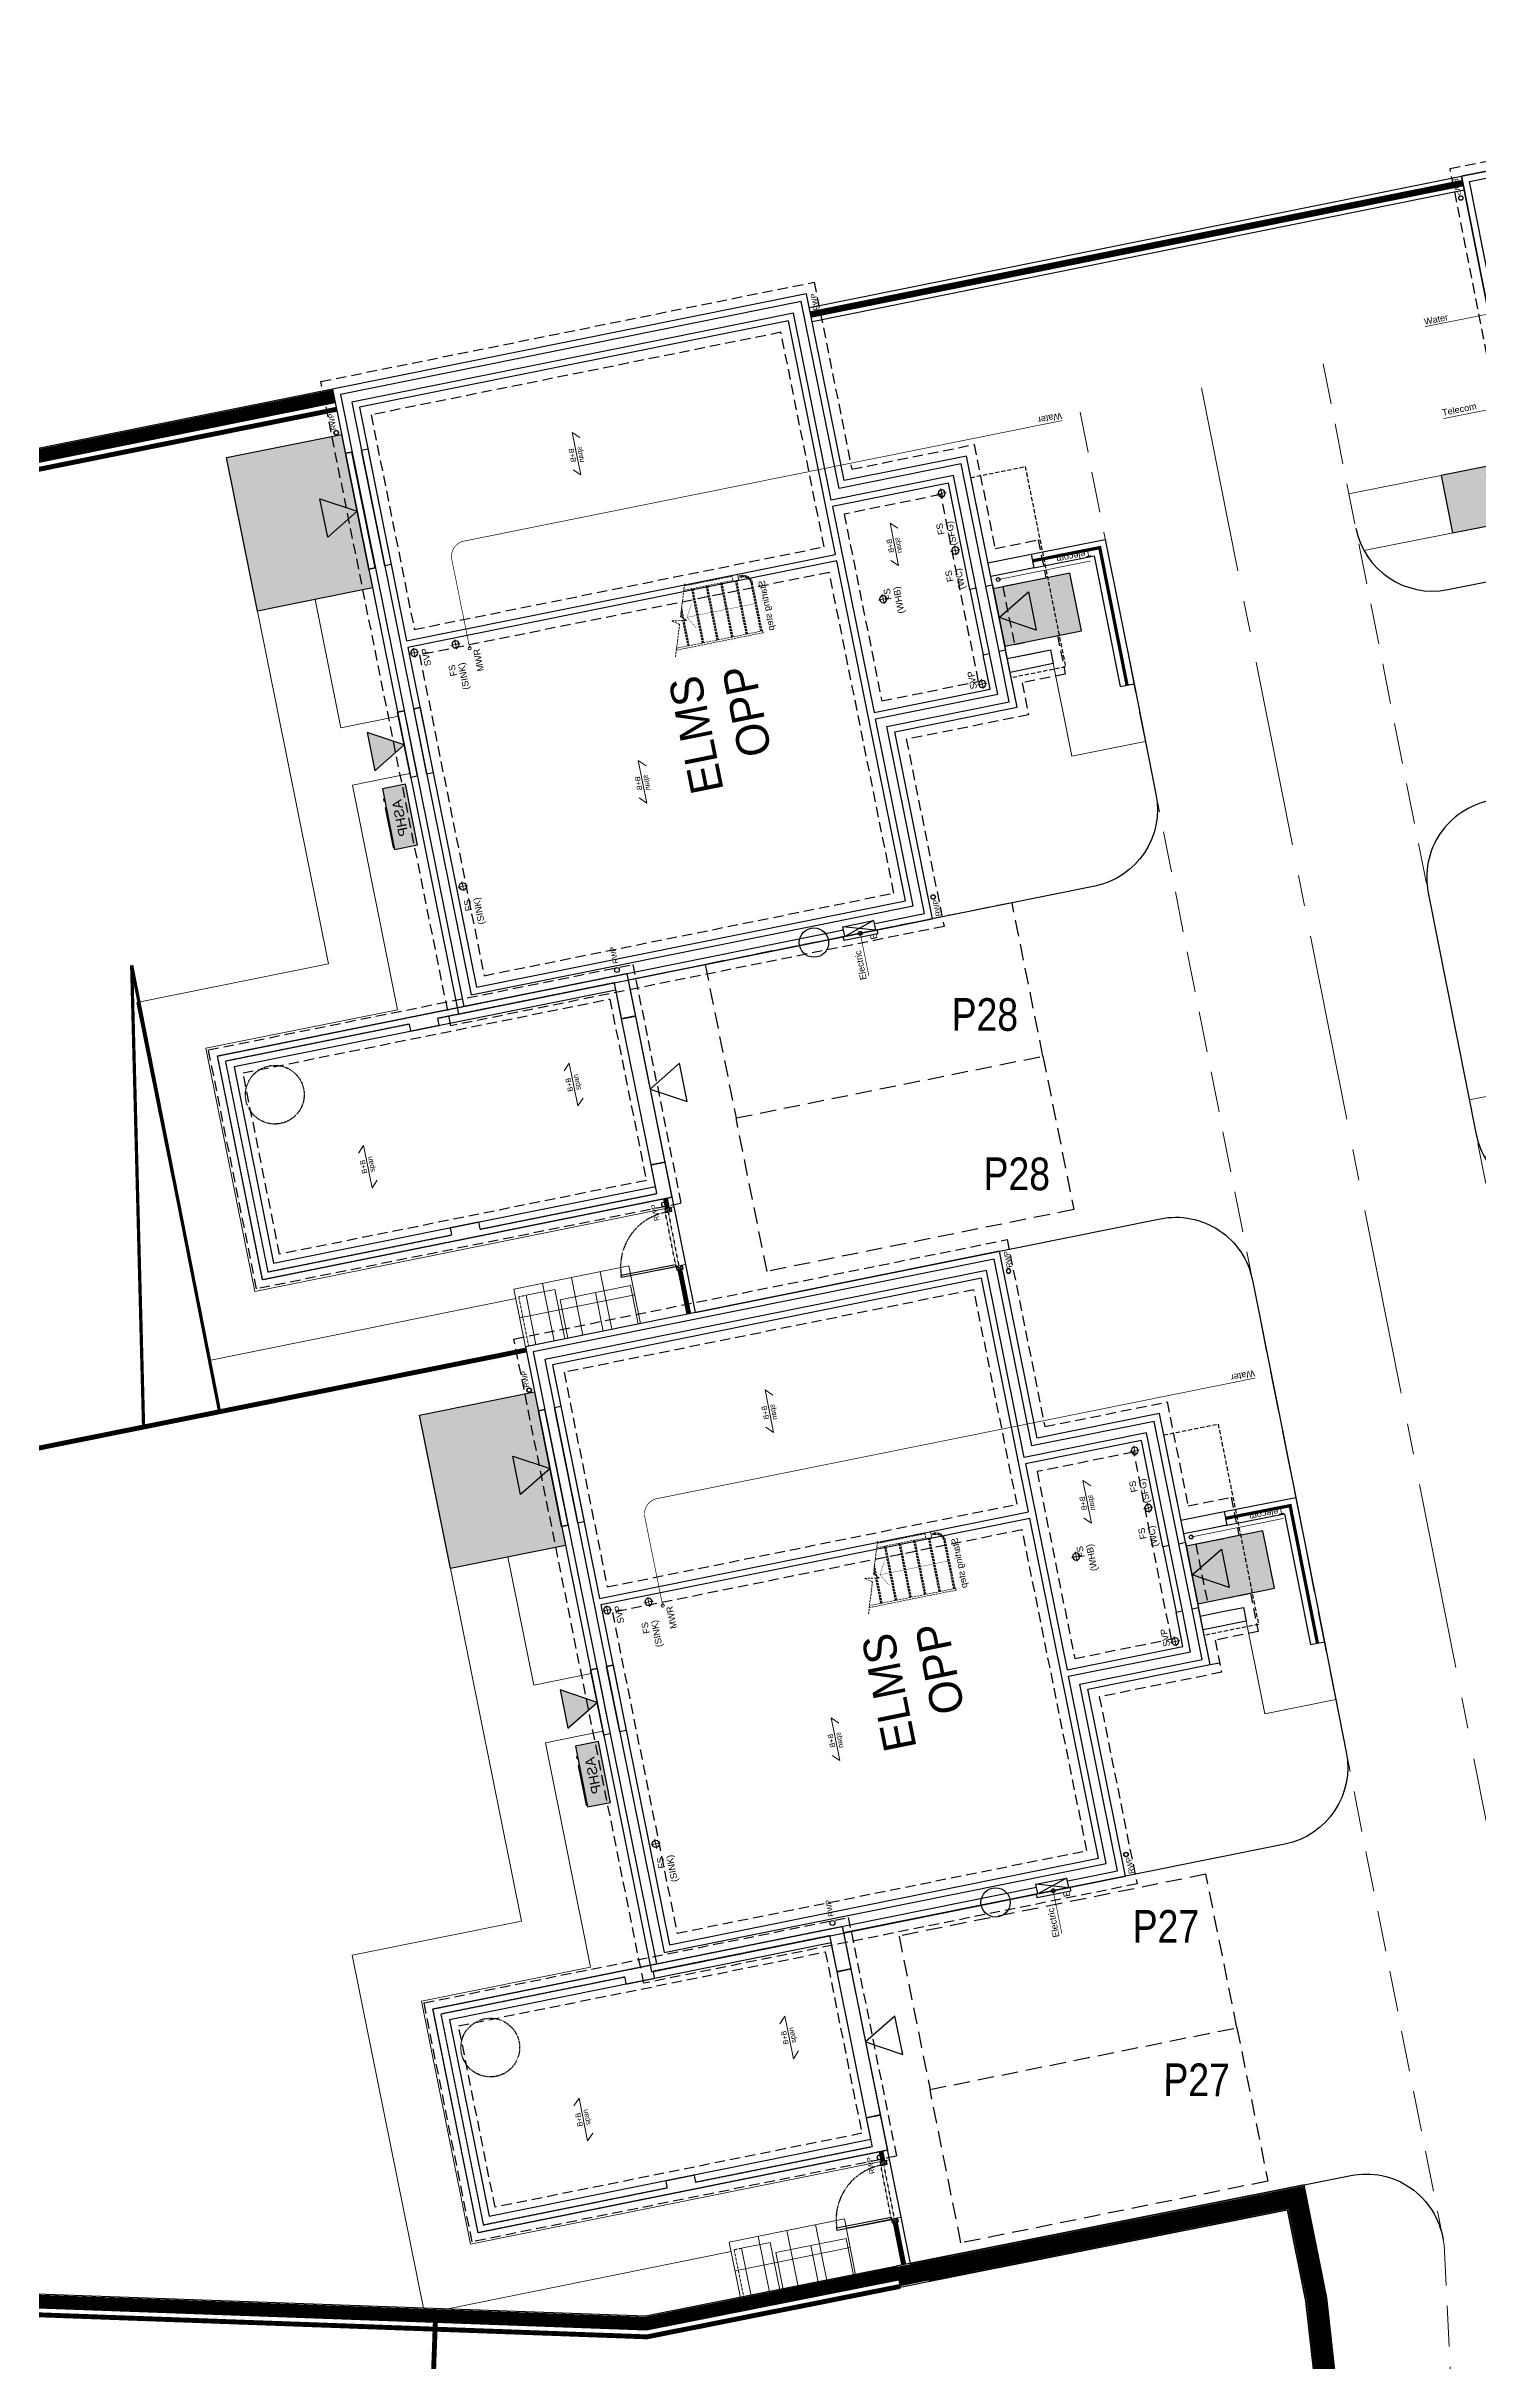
# Model space of a CAD drawing. Extents: x 287880777 to 288144713, y 62793326 to 63089570.
# Drawn here: x 287951931 to 287973894, y 63026431 to 63061936 of the extents above; entities that cross this region are included whole.
import ezdxf

# ---------------------------------------------------------------- set-up
doc = ezdxf.new("R2010")
doc.units = 0
doc.set_wipeout_variables(frame=1)
for name, pattern in [('CENTER', [2, 1.25, -0.25, 0.25, -0.25]), ('Dash', [6.35, 3.175, -3.175]), ('DASHED', [1.4, 0.7, -0.7]), ('DASHED2', [0.375, 0.25, -0.125]), ('HIDDEN', [9.525, 6.35, -3.175]), ('XREF - NORTHERN HIGHWAY DESIGN$0$CENTER2', [28.575, 19.05, -3.175, 3.175, -3.175]), ('XREF - NORTHERN HIGHWAY DESIGN$0$DASHED2', [0.375, 0.25, -0.125])]:
    doc.linetypes.add(name, pattern=pattern)
doc.layers.get('0').update_dxf_attribs({"color": 252})
for name, color, linetype in [('EXP - PEN 1', 1, 'Continuous'), ('NAR 1200h METAL RAILINGS', 160, 'DASHED'), ('NAR CYCLE STORES', 2, 'DASHED'), ('NAR DETAIL', 2, 'Continuous'), ('NAR EXTERNAL WALLS', 2, 'Continuous'), ('NAR PARKING', 7, 'DASHED2'), ('NAR PATIO', 3, 'Continuous'), ('NAR PRIVATE DRIVE', 6, 'Continuous'), ('NAR PRIVATE PATH HATCH', 8, 'Continuous'), ('NAR ROLLOVERS', 76, 'DASHED'), ('NAR_SUBS_PLANS', 7, 'Continuous'), ('Wain-Canopy outline', 1, 'Continuous'), ('Wain-Drainage Foul', 6, 'Continuous'), ('Wain-Drainage Foul Text', 2, 'Continuous'), ('Wain-Electrics', 3, 'Continuous'), ('Wain-Foundation acessories', 9, 'Continuous'), ('Wain-Foundation Line', 9, 'Continuous'), ('Wain-Meter box', 9, 'Continuous'), ('Wain-RWP', 9, 'Continuous'), ('Wain-Services Run (Electric)', 10, 'Continuous'), ('Wain-Services Run (Telecom)', 190, 'Continuous'), ('Wain-Stair 1', 2, 'Continuous'), ('Wain-Stair numbers', 9, 'Continuous'), ('Wain-Wall (External)', 4, 'Continuous')]:
    doc.layers.add(name, color=color, linetype=linetype)
for name, color, linetype, lineweight in [('NAR BIN STORAGE', 2, 'Continuous', 0), ('NAR CBF', 34, 'FENCELINE2', 0), ('NAR M4(2)', 94, 'Continuous', 30), ('NAR PATHS', 3, 'Continuous', 0), ('Wain-Text', 2, 'Continuous', 25), ('XREF - NORTHERN HIGHWAY DESIGN$0$EXP - HIGHWAY CENTRELINE', 3, 'XREF - NORTHERN HIGHWAY DESIGN$0$CENTER2', 18), ('XREF - NORTHERN HIGHWAY DESIGN$0$EXP - PRIVATE CHANNEL', 3, 'XREF - NORTHERN HIGHWAY DESIGN$0$DASHED2', 9)]:
    doc.layers.add(name, color=color, linetype=linetype, lineweight=lineweight)
for name, color, linetype, true_color in [('NAR DOOR OPENINGS', 140, 'Continuous', 0x00bfff), ('NAR EV CHARGING POINT', 3, 'Continuous', 0x00ff00), ('NAR HOUSE TYPE NAMES', 1, 'Continuous', 0xff0000), ('Wain-Services Run (Water', 145, 'Continuous', 0x3481b8)]:
    doc.layers.add(name, color=color, linetype=linetype, true_color=true_color)
for name, color, linetype, lineweight, true_color in [('NAR Retaining Wall', 222, 'Continuous', 13, 0xcc0099), ('Wain-Mains Water Riser', 152, 'Continuous', 25, 0x2776bb), ('Wain-Mains Water Riser Text', 152, 'Continuous', 25, 0x2776bb)]:
    doc.layers.add(name, color=color, linetype=linetype, lineweight=lineweight, true_color=true_color)
doc.styles.add('DD Arial Narrow', font='ARIALN.TTF', dxfattribs={"height": 100})
doc.styles.get("Standard").update_dxf_attribs({"font": 'arial.ttf'})
doc.styles.add('XREF - ARCHITECT LAYOUT$0$DD Arial Narrow', font='ARIALN.TTF', dxfattribs={"height": 100})
doc.linetypes.add('FENCELINE2', pattern='A,0.25,-0.1,[132,ltypeshp.shx,S=0.1,R=0,X=-0.1,Y=0],-0.1,1', length=1.45)

# ---------------------------------------------------------------- blocks, each defined once
blk = doc.blocks.new('RWP')
for radius in [35, 31.5]:
    blk.add_circle((35, 35), radius)
blk = doc.blocks.new('A$Cee92f38c')
at = {"layer": 'NAR M4(2)', "ltscale": 10, "transparency": 33554585}
h = blk.add_hatch(color=256, dxfattribs=at)
h.dxf.hatch_style = 1
h.paths.add_polyline_path([(0, 1.2), (0.9, 1.2), (0.9, 0), (0, 0)])
at = {"layer": 'NAR M4(2)', "ltscale": 0.25}
blk.add_lwpolyline([(0, 1.2), (0, 0), (0.9, 0), (0.9, 1.2)], close=True, dxfattribs=at)
blk = doc.blocks.new('A$C3d9247a0')
at = {"layer": 'NAR DOOR OPENINGS', "transparency": 33554610}
h = blk.add_hatch(color=256, dxfattribs=at)
h.dxf.hatch_style = 1
h.paths.add_polyline_path([(450, 1200), (150, 680), (750, 680)])
at = {"layer": 'NAR DOOR OPENINGS'}
blk.add_lwpolyline([(450, 1200), (150, 680), (750, 680)], close=True, dxfattribs=at)
at = {"layer": 'NAR M4(2)', "ltscale": 10, "transparency": 33554585, "xscale": -1000, "yscale": 1000, "zscale": 1000}
blk.add_blockref('A$Cee92f38c', (900, 0), dxfattribs=at)
blk = doc.blocks.new('Stairs (Sub)')
at = {"layer": 'Wain-Stair 1', "linetype": 'HIDDEN', "lineweight": 9, "ltscale": 5}
for p, q in [((-450, 1149), (-621, 1149)), ((-464, 1164), (-575, 1164)), ((-472, 1173), (-548, 1173)), ((-29, 1173), (-428, 1173)), ((-29, 1164), (-426, 1164)), ((-29, 1149), (-424, 1149)), ((-29, 0), (-29, 1347)), ((0, 1357), (0, 0)), ((-942, 1042), (-942, 297)), ((-29, 945), (-881, 945)), ((-29, 936), (-881, 936)), ((-29, 717), (-881, 717)), ((-878, 1063), (-878, 297)), ((-29, 921), (-878, 921)), ((-29, 708), (-881, 708)), ((-29, 489), (-881, 489)), ((-29, 480), (-881, 480)), ((-29, 693), (-878, 693)), ((-29, 465), (-878, 465)), ((-955, 207), (-955, 297)), ((-955, 297), (-865, 297)), ((-865, 207), (-955, 207)), ((-926, 154), (-926, 207)), ((-910, 154), (-910, 207)), ((-902, 154), (-902, 207)), ((-865, 297), (-865, 207)), ((-29, 261), (-865, 261)), ((-29, 252), (-865, 252)), ((-29, 237), (-865, 237)), ((-29, 33), (-781, 33)), ((-29, 24), (-781, 24)), ((-29, 9), (-781, 9)), ((0, 0), (-29, 0))]:
    blk.add_line(p, q, dxfattribs=at)
at = {"layer": 'Wain-Stair 1', "linetype": 'HIDDEN', "lineweight": 9, "ltscale": 3}
blk.add_line((-424, 1149), (-450, 1149), dxfattribs=at)
at = {"layer": 'Wain-Stair 1', "linetype": 'HIDDEN', "lineweight": 9, "ltscale": 5, "elevation": 0}
blk.add_lwpolyline([(96, 1389), (-379, 1230), (-454, 1337), (-418, 1114), (-490, 1192), (-977, 1031)], dxfattribs=at)
at = {"layer": 'Wain-Stair 1', "linetype": 'HIDDEN', "lineweight": 9, "ltscale": 5}
for radius in [145, 130, 121]:
    blk.add_arc((-781, 154), radius, 180, 270, dxfattribs=at)
at = {"layer": 'Wain-Stair numbers', "const_width": 5}
for points in [[(-276, 990), (-276, 990), (-462, 1097), (-649, 990), (-649, 990)], [(-462, 1097), (-462, 24)]]:
    blk.add_lwpolyline(points, dxfattribs=at)
at = {"layer": 'Wain-Stair numbers', "insert": (-399, -81), "char_height": 100, "width": 1584.27, "attachment_point": 2, "line_spacing_factor": 0.9}
blk.add_mtext('Starting step ', dxfattribs=at)
blk = doc.blocks.new('Drainage Pipe')
at = {"linetype": 'CENTER', "lineweight": 13, "ltscale": 20}
for p, q in [((-41681, 78687), (-41831, 78687)), ((-41756, 78762), (-41756, 78612))]:
    blk.add_line(p, q, dxfattribs=at)
blk.add_circle((-41756, 78687), 55)
blk = doc.blocks.new('Span symbol - Beam & block')
at = {"linetype": 'Continuous', "lineweight": 13}
for p, q in [((-5342, 71790), (-6007, 71790)), ((-6007, 71790), (-5906, 71689)), ((-5442, 71890), (-5342, 71790))]:
    blk.add_line(p, q, dxfattribs=at)
at = {"insert": (-5770, 71896), "char_height": 80, "attachment_point": 1, "line_spacing_factor": 0.9}
blk.add_mtext('B+B\\Pspan', dxfattribs=at)
blk = doc.blocks.new('ASHP')
at = {"transparency": 33554457}
h = blk.add_hatch(color=256, dxfattribs=at)
h.dxf.hatch_style = 1
h.paths.add_polyline_path([(548853, -2506), (548853, -2866), (547903, -2866), (547903, -2506)])
at = {"flags": 128}
blk.add_lwpolyline([(548853, -2506), (548853, -2866), (547903, -2866), (547903, -2506)], close=True, dxfattribs=at)
for points in [[(548098, -2496), (548058, -2496), (548058, -2506), (548098, -2506)], [(548199, -2488), (548821, -2488), (548821, -2506), (548199, -2506)]]:
    blk.add_lwpolyline(points, close=True)
at = {"layer": 'Wain-Electrics', "lineweight": 0, "insert": (548112, -2609), "char_height": 150, "width": 2397.38, "attachment_point": 1, "line_spacing_factor": 0.9}
blk.add_mtext('\\A1;ASHP ', dxfattribs=at)
at = {"layer": 'Wain-Text', "lineweight": 0, "insert": (548112, -2609), "char_height": 150, "width": 2397.38, "attachment_point": 1, "line_spacing_factor": 0.9}
blk.add_mtext('\\A1;ASHP ', dxfattribs=at)
blk = doc.blocks.new('Wall mounted meter - Electric (Plan)')
blk.add_wipeout([(-7157, 85115), (-7157, 84635), (-7007, 84635), (-7007, 85115)])
for p, q in [((-7217, 85137), (-7157, 85147)), ((-7217, 85137), (-7217, 84613)), ((-7157, 85147), (-7157, 84603)), ((-7007, 85115), (-7157, 85115)), ((-7007, 84635), (-7007, 85115)), ((-7157, 84603), (-7217, 84613)), ((-7157, 84635), (-7007, 84635))]:
    blk.add_line(p, q)
at = {"color": 9}
for p, q in [((-7157, 85115), (-7007, 84635)), ((-7007, 85115), (-7157, 84635))]:
    blk.add_line(p, q, dxfattribs=at)
at = {"lineweight": 0, "insert": (-7368, 85117), "char_height": 100, "width": 133.81, "attachment_point": 1, "line_spacing_factor": 0.9}
blk.add_mtext('\\A1;\\pi78.42052,t378.42052;{\\fCalibri|b0|i0|c0|p34;E}', dxfattribs=at)
blk = doc.blocks.new('A$C324e72f9')
at = {"layer": 'NAR DOOR OPENINGS', "transparency": 33554610}
h = blk.add_hatch(color=256, dxfattribs=at)
h.dxf.hatch_style = 1
h.paths.add_polyline_path([(1200, 0), (900, 520), (1500, 520)])
at = {"layer": 'NAR PRIVATE PATH HATCH', "transparency": 33554597}
h = blk.add_hatch(color=256, dxfattribs=at)
h.dxf.hatch_style = 1
h.paths.add_polyline_path([(2400, 0), (0, 0), (0, 1800), (2400, 1800)])
at = {"layer": 'NAR DOOR OPENINGS'}
blk.add_lwpolyline([(1200, 0), (900, 520), (1500, 520)], close=True, dxfattribs=at)
at = {"layer": 'NAR PATIO'}
blk.add_lwpolyline([(2400, 0), (0, 0), (0, 1800), (2400, 1800)], close=True, dxfattribs=at)
blk = doc.blocks.new('A$C43a92ec7')
at = {"layer": 'NAR DOOR OPENINGS', "transparency": 33554610}
h = blk.add_hatch(color=256, dxfattribs=at)
h.dxf.hatch_style = 1
edge = h.paths.add_edge_path()
edge.add_line((0, 0), (-300, 520))
edge.add_line((-300, 520), (300, 520))
edge.add_line((300, 520), (0, 0))
at = {"layer": 'NAR DOOR OPENINGS'}
blk.add_lwpolyline([(0, 0), (-300, 520), (300, 520)], close=True, dxfattribs=at)
blk = doc.blocks.new('B&B Block Symbol')
at = {"linetype": 'Continuous', "lineweight": 13}
for p, q in [((-5342, 71790), (-6007, 71790)), ((-6007, 71790), (-5906, 71689)), ((-5442, 71890), (-5342, 71790))]:
    blk.add_line(p, q, dxfattribs=at)
at = {"insert": (-5770, 71896), "char_height": 80, "attachment_point": 1, "line_spacing_factor": 0.9}
blk.add_mtext('B+B\\Pspan', dxfattribs=at)
blk = doc.blocks.new('XREF - NORTHERN HIGHWAY DESIGN')
at = {"layer": 'XREF - NORTHERN HIGHWAY DESIGN$0$EXP - HIGHWAY CENTRELINE', "ltscale": 0.15}
blk.add_lwpolyline([(524.64, 321.331), (530.248, 293.093), (530.741, 283.134)], dxfattribs=at)
at = {"layer": 'XREF - NORTHERN HIGHWAY DESIGN$0$EXP - PRIVATE CHANNEL', "ltscale": 2.5}
for points in [[(526.503, 321.701), (532.139, 293.326), (532.54, 285.225)], [(522.776, 320.96), (528.357, 292.859), (528.744, 285.038)]]:
    blk.add_lwpolyline(points, dxfattribs=at)

msp = doc.modelspace()

# ---------------------------------------------------------------- linework, layer by layer
at = {"layer": 'Defpoints'}
for points in [[(287973631, 63059944), (287974834, 63053885), (287983983, 63055701), (287982780, 63061760)], [(287955248, 63043021), (287954556, 63046454), (287960832, 63047718), (287961524, 63044286)], [(287958552, 63028408), (287957860, 63031841), (287964136, 63033106), (287964828, 63029673)]]:
    msp.add_lwpolyline(points, close=True, dxfattribs=at)
at = {"layer": 'NAR 1200h METAL RAILINGS', "ltscale": 250, "const_width": 50}
for points in [[(287967053, 63054046), (287968084, 63054249), (287968503, 63052138)], [(287970011, 63039363), (287971003, 63039558), (287971422, 63037448)]]:
    msp.add_lwpolyline(points, dxfattribs=at)
at = {"layer": 'NAR BIN STORAGE', "linetype": 'Dash', "ltscale": 0.025}
for points in [[(287959287, 63042784), (287959174, 63042761), (287959327, 63042006), (287959439, 63042029)], [(287962591, 63028171), (287962478, 63028148), (287962631, 63027394), (287962743, 63027416)]]:
    msp.add_lwpolyline(points, dxfattribs=at)
at = {"layer": 'NAR BIN STORAGE'}
for points in [[(287959439, 63042029), (287959287, 63042784), (287959728, 63042873), (287959880, 63042118)], [(287959929, 63042128), (287959811, 63042716), (287960350, 63042825), (287960469, 63042236)], [(287960469, 63042236), (287960350, 63042825), (287960889, 63042933), (287961008, 63042345)], [(287962743, 63027416), (287962591, 63028171), (287963032, 63028260), (287963184, 63027505)], [(287963233, 63027515), (287963115, 63028103), (287963654, 63028212), (287963773, 63027624)], [(287963773, 63027624), (287963654, 63028212), (287964193, 63028320), (287964312, 63027732)]]:
    msp.add_lwpolyline(points, close=True, dxfattribs=at)
at = {"layer": 'NAR CBF', "ltscale": 1200, "transparency": 33554687, "const_width": 75}
for points in [[(287956381, 63056370), (287945667, 63054211), (287946622, 63049348), (287946622, 63049348)], [(287961456, 63044112), (287961426, 63044266)], [(287961782, 63042501), (287961645, 63043181)], [(287964730, 63029654), (287964761, 63029500)], [(287964946, 63028568), (287965076, 63027917)], [(287965080, 63027917), (287964949, 63028569)], [(287965021, 63027585), (287961143, 63026812), (287940057, 63027576), (287919421, 63023567)], [(287957771, 63023580), (287957896, 63027030)]]:
    msp.add_lwpolyline(points, dxfattribs=at)
at = {"layer": 'NAR CBF', "linetype": 'DASHED', "ltscale": 500, "transparency": 33554687, "const_width": 75}
msp.add_lwpolyline([(287948501, 63039774), (287959288, 63041944)], dxfattribs=at)
at = {"layer": 'NAR CYCLE STORES'}
for centre in [(287955435, 63045860), (287958739, 63031248)]:
    msp.add_circle(centre, 450, dxfattribs=at)
at = {"layer": 'NAR DETAIL', "flags": 128}
for points in [[(287961512, 63044123), (287961413, 63044104), (287961423, 63044055), (287961521, 63044074)], [(287961587, 63043220), (287960753, 63043057), (287960745, 63043094), (287961580, 63043258)], [(287961685, 63043240), (287961587, 63043220), (287961597, 63043171), (287961695, 63043191)], [(287964816, 63029511), (287964717, 63029491), (287964727, 63029442), (287964825, 63029462)], [(287964891, 63028608), (287964057, 63028444), (287964049, 63028482), (287964884, 63028646)], [(287964989, 63028628), (287964891, 63028608), (287964900, 63028559), (287964999, 63028579)]]:
    msp.add_lwpolyline(points, close=True, dxfattribs=at)
for points in [[(287961413, 63044104), (287961521, 63044074)], [(287961423, 63044055), (287961512, 63044123)], [(287961587, 63043220), (287961695, 63043191)], [(287961597, 63043171), (287961685, 63043240)], [(287964717, 63029491), (287964825, 63029462)], [(287964727, 63029442), (287964816, 63029511)], [(287964891, 63028608), (287964999, 63028579)], [(287964900, 63028559), (287964989, 63028628)]]:
    msp.add_lwpolyline(points, dxfattribs=at)
at = {"layer": 'NAR DETAIL', "linetype": 'DASHED', "ltscale": 0.005, "flags": 128}
for points in [[(287961587, 63043220), (287961423, 63044055), (287961466, 63044063), (287961630, 63043229)], [(287964891, 63028608), (287964727, 63029442), (287964770, 63029451), (287964934, 63028617)]]:
    msp.add_lwpolyline(points, close=True, dxfattribs=at)
at = {"layer": 'NAR DETAIL', "linetype": 'DASHED', "ltscale": 0.2}
for centre in [(287961587, 63043220), (287964891, 63028608)]:
    msp.add_arc(centre, 850, 101.1118, 188.6919, dxfattribs=at)
at = {"layer": 'NAR DOOR OPENINGS'}
for points in [[(287961189, 63045947), (287961758, 63045755), (287961639, 63046344)], [(287964493, 63031334), (287965062, 63031143), (287964944, 63031731)]]:
    msp.add_lwpolyline(points, close=True, dxfattribs=at)
at = {"layer": 'NAR EV CHARGING POINT'}
for centre in [(287963702, 63048192), (287966486, 63033474)]:
    msp.add_circle(centre, 225, dxfattribs=at)
at = {"layer": 'NAR EXTERNAL WALLS'}
for points in [[(287963631, 63057929), (287973631, 63059944)], [(287963674, 63057719), (287973674, 63059734)], [(287956319, 63056678), (287945535, 63054505)], [(287956362, 63056468), (287945577, 63054295)], [(287967032, 63054151), (287968169, 63054375), (287968610, 63052160)], [(287967074, 63053940), (287968000, 63054122), (287968398, 63052117)], [(287968398, 63052118), (287968610, 63052160)], [(287969990, 63039469), (287971088, 63039685), (287971528, 63037469)], [(287970032, 63039258), (287970919, 63039432), (287971317, 63037427)], [(287971317, 63037428), (287971528, 63037469)], [(287969775, 63037121), (287969922, 63037150)], [(287969526, 63020420), (287970440, 63020385), (287972005, 63020463), (287971731, 63025935), (287971566, 63027410), (287971220, 63029142), (287964960, 63027894), (287965023, 63027575), (287970965, 63028760), (287971245, 63027360), (287971407, 63025909), (287971665, 63020771), (287970438, 63020711), (287969538, 63020745)], [(287969538, 63020745), (287970438, 63020711), (287971665, 63020771), (287971407, 63025909), (287971245, 63027360), (287970965, 63028760), (287965466, 63027664)], [(287965080, 63027918), (287961117, 63027128), (287940032, 63027892), (287919311, 63023867)], [(287965002, 63027683), (287961135, 63026912), (287940049, 63027676), (287919387, 63023662)], [(287965080, 63027918), (287965054, 63027913)]]:
    msp.add_lwpolyline(points, dxfattribs=at)
at = {"layer": 'NAR PARKING', "ltscale": 1000}
for points in [[(287962507, 63045503), (287967213, 63046451), (287967687, 63044098), (287962982, 63043150)], [(287965481, 63030605), (287970187, 63031553), (287970661, 63029200), (287965955, 63028252)]]:
    msp.add_lwpolyline(points, close=True, dxfattribs=at)
at = {"layer": 'NAR PATHS', "elevation": 0}
for points in [[(287971905, 63055076), (287974495, 63055590), (287974670, 63054708), (287972135, 63054204)], [(287956447, 63051488), (287957329, 63051665), (287957507, 63050783), (287956625, 63050605)], [(287973751, 63045780), (287976340, 63046294), (287976515, 63045412), (287973981, 63044909)], [(287959009, 63038771), (287959406, 63036805), (287960288, 63036983), (287960465, 63036101), (287959583, 63035923)]]:
    msp.add_lwpolyline(points, dxfattribs=at)
at = {"layer": 'NAR PATHS'}
for points in [[(287968782, 63051277), (287967657, 63051051), (287967328, 63052680), (287966666, 63052547), (287966413, 63053807), (287968000, 63054122), (287968398, 63052118), (287968607, 63052159)], [(287955169, 63053276), (287956258, 63047868), (287953319, 63047276), (287954426, 63041784), (287959129, 63042734)], [(287956051, 63053454), (287956447, 63051488)], [(287956625, 63050605), (287957318, 63047163), (287954379, 63046571), (287955130, 63042844), (287961551, 63044140)], [(287959541, 63042968), (287959719, 63042085)], [(287959982, 63043056), (287960160, 63042174)], [(287960423, 63043145), (287960601, 63042263)], [(287960893, 63043089), (287961729, 63043258)], [(287959189, 63042438), (287960953, 63042793)], [(287971703, 63036587), (287970615, 63036368), (287970287, 63037998), (287969625, 63037865), (287969371, 63039124), (287970919, 63039432), (287971317, 63037428), (287971528, 63037469)], [(287958127, 63038594), (287959217, 63033185), (287956623, 63032663), (287957714, 63027251)], [(287959583, 63035923), (287960277, 63032481), (287957683, 63031958), (287958434, 63028232), (287964855, 63029527)], [(287963286, 63028444), (287963464, 63027561)], [(287963727, 63028533), (287963905, 63027650)], [(287964198, 63028477), (287965034, 63028645)], [(287958063, 63027239), (287962433, 63028121)], [(287962493, 63027825), (287964257, 63028180)], [(287962845, 63028355), (287963023, 63027473)]]:
    msp.add_lwpolyline(points, dxfattribs=at)
for points in [[(287959277, 63041996), (287959100, 63042879), (287960864, 63043234), (287961042, 63042352)], [(287962582, 63027384), (287962404, 63028266), (287964168, 63028621), (287964346, 63027739)]]:
    msp.add_lwpolyline(points, close=True, dxfattribs=at)
at = {"layer": 'NAR PRIVATE DRIVE'}
msp.add_lwpolyline([(287972010, 63054548, 0.414172), (287973420, 63053605), (287985160, 63055934), (287985801, 63052701), (287984625, 63052464), (287974064, 63050368, 0.414255), (287973120, 63048957), (287973856, 63045252, 0.414172), (287975267, 63044309), (287987005, 63046638), (287987647, 63043402), (287975910, 63041072, 0.414269), (287974966, 63039661), (287976404, 63032425, 0.414172), (287977814, 63031482), (287989551, 63033811), (287990305, 63030011), (287978368, 63027642, 0.346507), (287977265, 63026266)], format="xyb", dxfattribs=at)
at = {"layer": 'NAR Retaining Wall', "linetype": 'DASHED', "ltscale": 250}
for points, const_width in [([(287963652, 63057824), (287973652, 63059839)], 100), ([(287956340, 63056573), (287945556, 63054400)], 200), ([(287969532, 63020582), (287970439, 63020548), (287971835, 63020617), (287971569, 63025922), (287971406, 63027385), (287971092, 63028951), (287964991, 63027735)], 300), ([(287964981, 63027789), (287961126, 63027020), (287940040, 63027784), (287919349, 63023765)], 200)]:
    msp.add_lwpolyline(points, dxfattribs=dict(at, const_width=const_width))
at = {"layer": 'NAR ROLLOVERS', "ltscale": 500, "const_width": 50}
for points in [[(287953240, 63047846), (287954593, 63040973)], [(287953240, 63047846), (287953423, 63040742)]]:
    msp.add_lwpolyline(points, dxfattribs=at)
at = {"layer": 'NAR_SUBS_PLANS'}
for points in [[(287956875, 63053921), (287956517, 63055695)], [(287959833, 63039238), (287959476, 63041013)]]:
    msp.add_lwpolyline(points, dxfattribs=at)
at = {"layer": 'Wain-Canopy outline', "linetype": 'HIDDEN', "ltscale": 10}
for points in [[(287966107, 63055324), (287966940, 63055492), (287967559, 63052420), (287966726, 63052252)], [(287969065, 63040642), (287969899, 63040810), (287970518, 63037737), (287969685, 63037569)]]:
    msp.add_lwpolyline(points, dxfattribs=at)
at = {"layer": 'Wain-Foundation Line', "linetype": 'HIDDEN', "ltscale": 25}
for points in [[(287984159, 63055583), (287974716, 63053709), (287973455, 63060062), (287982898, 63061936)], [(287966894, 63052177), (287966993, 63051686), (287965118, 63051308), (287965696, 63048441), (287958133, 63046917), (287956142, 63056796), (287963705, 63058320), (287964283, 63055452), (287966158, 63055830), (287966479, 63054236), (287967141, 63054369), (287967259, 63053781), (287966598, 63053648), (287966776, 63052765), (287967437, 63052899), (287967556, 63052311)], [(287957574, 63052995), (287963858, 63054261), (287963195, 63057551), (287956911, 63056285)], [(287964165, 63054763), (287964742, 63051898), (287966225, 63052197), (287965647, 63055062)], [(287955156, 63042883), (287954418, 63046546), (287960924, 63047857), (287961662, 63044194)], [(287955508, 63043413), (287954948, 63046193), (287960572, 63047327), (287961132, 63044546)], [(287969853, 63037495), (287969952, 63037003), (287968077, 63036626), (287968655, 63033758), (287961092, 63032234), (287959101, 63042113), (287966664, 63043637), (287967242, 63040770), (287969117, 63041148), (287969438, 63039553), (287970099, 63039687), (287970218, 63039099), (287969556, 63038965), (287969734, 63038083), (287970396, 63038216), (287970514, 63037628)], [(287960532, 63038312), (287966816, 63039579), (287966153, 63042869), (287959869, 63041603)], [(287967123, 63040080), (287967700, 63037215), (287969183, 63037514), (287968606, 63040379)], [(287958460, 63028270), (287957722, 63031933), (287964228, 63033244), (287964967, 63029581)], [(287958812, 63028800), (287958252, 63031581), (287963876, 63032714), (287964436, 63029933)]]:
    msp.add_lwpolyline(points, close=True, dxfattribs=at)
for points in [[(287966333, 63054201), (287966333, 63054201)], [(287963937, 63053869), (287957653, 63052603), (287958644, 63047685), (287964927, 63048951), (287963937, 63053869)], [(287969292, 63039519), (287969292, 63039519)], [(287966895, 63039187), (287960611, 63037920), (287961602, 63033003), (287967886, 63034269), (287966895, 63039187)]]:
    msp.add_lwpolyline(points, dxfattribs=at)
at = {"layer": 'Wain-Mains Water Riser', "lineweight": 0}
for centre in [(287958423, 63052707), (287961382, 63038025)]:
    msp.add_circle(centre, 25, dxfattribs=at)
at = {"layer": 'Wain-RWP'}
for centre in [(287960682, 63047772), (287961406, 63044178), (287963986, 63033159), (287964710, 63029565)]:
    msp.add_circle(centre, 37.5, dxfattribs=at)
at = {"layer": 'Wain-Services Run (Electric)', "const_width": 10}
for points in [[(287964412, 63048335), (287964544, 63047678)], [(287967370, 63033653), (287967502, 63032996)]]:
    msp.add_lwpolyline(points, dxfattribs=at)
at = {"layer": 'Wain-Services Run (Telecom)', "const_width": 10}
msp.add_lwpolyline([(287974330, 63056421), (287973352, 63056227)], dxfattribs=at)
at = {"layer": 'Wain-Services Run (Telecom)', "const_width": 10, "elevation": 0}
for points in [[(287966527, 63053759), (287967945, 63054045)], [(287969485, 63039077), (287970904, 63039363)]]:
    msp.add_lwpolyline(points, dxfattribs=at)
at = {"layer": 'Wain-Services Run (Telecom)'}
for centre in [(287966527, 63053759, 0), (287969485, 63039077, 0)]:
    msp.add_circle(centre, 29, dxfattribs=at)
at = {"layer": 'Wain-Services Run (Water', "const_width": 10}
msp.add_lwpolyline([(287978792, 63058773), (287973072, 63057638)], dxfattribs=at)
for points in [[(287958423, 63052707), (287958151, 63054056, -0.441544), (287958347, 63054351), (287967512, 63056198)], [(287961382, 63038025), (287961110, 63039374, -0.441544), (287961306, 63039668), (287970470, 63041515)]]:
    msp.add_lwpolyline(points, format="xyb", dxfattribs=at)
at = {"layer": 'Wain-Wall (External)'}
for points in [[(287983983, 63055701), (287974834, 63053885), (287973631, 63059944), (287982780, 63061760), (287983983, 63055701)], [(287983862, 63055781), (287974914, 63054006), (287973752, 63059864), (287982700, 63061640), (287983862, 63055781)], [(287966439, 63053678), (287966041, 63055653), (287964166, 63055276), (287963588, 63058143), (287956319, 63056678), (287958250, 63047093), (287965519, 63048558), (287964942, 63051426), (287966816, 63051803), (287966641, 63052676)], [(287963508, 63058022), (287956440, 63056598)], [(287965960, 63055533), (287964086, 63055155), (287963508, 63058022)], [(287963390, 63057846), (287956616, 63056481)], [(287965843, 63055356), (287963968, 63054978), (287963390, 63057846)], [(287956440, 63056598), (287958331, 63047214)], [(287956616, 63056481), (287958448, 63047391)], [(287956765, 63055745), (287956863, 63055765)], [(287956517, 63055695), (287956618, 63055715)], [(287966338, 63053658), (287965960, 63055533)], [(287966093, 63053608), (287965765, 63055238), (287963988, 63054880), (287964624, 63051721), (287966401, 63052079), (287966295, 63052606)], [(287966191, 63053628), (287965843, 63055356)], [(287957220, 63053990), (287957122, 63053971)], [(287966370, 63054018), (287967032, 63054151), (287967074, 63053940), (287966753, 63053875), (287966413, 63053807)], [(287956975, 63053941), (287956875, 63053921)], [(287965222, 63048756), (287964644, 63051623), (287966519, 63052001), (287966393, 63052626)], [(287965399, 63048638), (287964821, 63051506), (287966696, 63051884), (287966540, 63052656)], [(287966666, 63052547), (287967007, 63052616), (287967007, 63052616), (287967328, 63052680), (287967371, 63052470), (287966709, 63052336)], [(287957418, 63051746), (287957317, 63051725)], [(287957663, 63051795), (287957565, 63051775)], [(287957865, 63050793), (287957767, 63050773)], [(287957620, 63050743), (287957519, 63050723)], [(287958331, 63047214), (287965399, 63048638)], [(287958448, 63047391), (287965222, 63048756)], [(287969397, 63038996), (287968999, 63040971), (287967124, 63040593), (287966546, 63043461), (287959278, 63041996), (287961209, 63032411), (287968478, 63033876), (287967900, 63036743), (287969775, 63037121), (287969599, 63037993)], [(287966466, 63043340), (287959398, 63041916)], [(287968919, 63040850), (287967044, 63040473), (287966466, 63043340)], [(287966349, 63043163), (287959575, 63041798)], [(287968801, 63040674), (287966927, 63040296), (287966349, 63043163)], [(287959398, 63041916), (287961289, 63032532)], [(287959575, 63041798), (287961407, 63032708)], [(287959476, 63041013), (287959576, 63041033)], [(287959723, 63041063), (287959821, 63041082)], [(287969297, 63038975), (287968919, 63040850)], [(287969052, 63038926), (287968723, 63040556), (287966946, 63040198), (287967583, 63037039), (287969360, 63037397), (287969254, 63037924)], [(287969150, 63038946), (287968801, 63040674)], [(287969329, 63039335), (287969990, 63039469), (287970033, 63039258), (287969712, 63039193), (287969371, 63039124)], [(287959934, 63039259), (287959833, 63039238)], [(287960179, 63039308), (287960081, 63039288)], [(287968357, 63033956), (287967779, 63036823), (287969654, 63037201), (287969499, 63037973)], [(287969625, 63037865), (287969966, 63037933), (287969966, 63037933), (287970287, 63037998), (287970329, 63037787), (287969667, 63037654)], [(287968180, 63034073), (287967603, 63036941), (287969477, 63037319), (287969352, 63037943)], [(287960376, 63037063), (287960276, 63037043)], [(287960621, 63037113), (287960523, 63037093)], [(287960578, 63036061), (287960478, 63036041)], [(287960823, 63036110), (287960725, 63036090)], [(287961407, 63032708), (287968180, 63034073)], [(287961289, 63032532), (287968357, 63033956)]]:
    msp.add_lwpolyline(points, dxfattribs=at)
for points in [[(287957456, 63052818), (287964034, 63054144), (287963312, 63057728), (287956734, 63056402)], [(287964054, 63054046), (287957476, 63052720), (287958526, 63047509), (287965104, 63048834)], [(287966093, 63053608), (287966295, 63052606), (287966393, 63052626), (287966191, 63053628)], [(287966439, 63053678), (287966641, 63052676), (287966540, 63052656), (287966338, 63053658)], [(287955248, 63043021), (287954556, 63046454), (287960832, 63047718), (287960964, 63047066), (287960753, 63047024), (287960664, 63047465), (287960664, 63047465), (287960664, 63047465), (287954809, 63046285), (287954809, 63046285), (287954809, 63046285), (287955416, 63043274), (287961271, 63044454), (287961271, 63044454), (287961271, 63044454), (287961271, 63044454), (287961271, 63044454), (287961204, 63044785), (287961415, 63044827), (287961524, 63044286)], [(287961204, 63044785), (287960753, 63047024), (287960964, 63047066), (287961415, 63044827)], [(287960415, 63038136), (287966993, 63039461), (287966271, 63043045), (287959693, 63041720)], [(287967013, 63039363), (287960435, 63038038), (287961485, 63032826), (287968063, 63034152)], [(287969052, 63038926), (287969254, 63037924), (287969352, 63037943), (287969150, 63038946)], [(287969397, 63038996), (287969599, 63037993), (287969499, 63037973), (287969297, 63038975)], [(287958552, 63028408), (287957860, 63031841), (287964136, 63033106), (287964268, 63032454), (287964057, 63032411), (287963968, 63032852), (287963968, 63032852), (287963968, 63032852), (287958113, 63031673), (287958113, 63031673), (287958113, 63031673), (287958720, 63028662), (287964575, 63029841), (287964575, 63029841), (287964575, 63029841), (287964575, 63029841), (287964575, 63029841), (287964508, 63030172), (287964719, 63030215), (287964828, 63029673)], [(287964508, 63030172), (287964057, 63032411), (287964268, 63032454), (287964719, 63030215)]]:
    msp.add_lwpolyline(points, close=True, dxfattribs=at)
at = {"layer": 'Wain-Wall (External)', "elevation": 0}
for points in [[(287956863, 63055765), (287957220, 63053990), (287957122, 63053971), (287956765, 63055745)], [(287956517, 63055695), (287956875, 63053921), (287956975, 63053941), (287956618, 63055715)], [(287957620, 63050743), (287957519, 63050723), (287957317, 63051725), (287957418, 63051746)], [(287957865, 63050793), (287957767, 63050773), (287957565, 63051775), (287957663, 63051795)], [(287959476, 63041013), (287959833, 63039238), (287959934, 63039259), (287959576, 63041033)], [(287959821, 63041082), (287960179, 63039308), (287960081, 63039288), (287959723, 63041063)], [(287960578, 63036061), (287960478, 63036041), (287960276, 63037043), (287960376, 63037063)], [(287960823, 63036110), (287960725, 63036090), (287960523, 63037093), (287960621, 63037113)]]:
    msp.add_lwpolyline(points, close=True, dxfattribs=at)
at = {"layer": 'Wain-Wall (External)', "linetype": 'HIDDEN'}
for points in [[(287955248, 63043021), (287954556, 63046454), (287960832, 63047718), (287960964, 63047066), (287960753, 63047024), (287960642, 63047575), (287957930, 63047029), (287957952, 63046919), (287957521, 63046832), (287957499, 63046942), (287954677, 63046373), (287955328, 63043142), (287958150, 63043710), (287958127, 63043821), (287958559, 63043908), (287958581, 63043797), (287961293, 63044344), (287961204, 63044785), (287961415, 63044827), (287961524, 63044286)], [(287958552, 63028408), (287957860, 63031841), (287964136, 63033106), (287964268, 63032454), (287964057, 63032411), (287963946, 63032963), (287961234, 63032416), (287961256, 63032306), (287960825, 63032219), (287960803, 63032329), (287957981, 63031761), (287958632, 63028529), (287961454, 63029098), (287961432, 63029208), (287961863, 63029295), (287961885, 63029185), (287964597, 63029731), (287964508, 63030172), (287964719, 63030215), (287964828, 63029673)]]:
    msp.add_lwpolyline(points, close=True, dxfattribs=at)

# ---------------------------------------------------------------- block references
at = {"layer": 'NAR DETAIL', "xscale": -1, "rotation": 101.392612984465}
for p in [(287846400, 63587164), (287849359, 63572481)]:
    msp.add_blockref('ASHP', p, dxfattribs=at)
at = {"layer": 'NAR DOOR OPENINGS', "xscale": -1, "rotation": 101.392612984465}
for p in [(287957418, 63051224, 0), (287960377, 63036542, 0)]:
    msp.add_blockref('A$C43a92ec7', p, dxfattribs=at)
at = {"layer": 'NAR M4(2)', "xscale": -1}
for p, rotation in [((287973493, 63054474, 0), 281.225612973716), ((287967627, 63053855), 101.392612984465), ((287970586, 63039173), 101.392612984465)]:
    msp.add_blockref('A$C3d9247a0', p, dxfattribs=dict(at, rotation=rotation))
at = {"layer": 'NAR PATIO', "rotation": 101.3926129844651}
for p in [(287956933, 63053632), (287959892, 63038949)]:
    msp.add_blockref('A$C324e72f9', p, dxfattribs=at)
at = {"layer": 'Wain-Drainage Foul', "lineweight": 0, "xscale": -1}
for p, rotation in [((287940270, 62969697), 11.392612984465), ((287940480, 62968820, 0), 11.392612984465), ((287939374, 62968075), 11.392612984465), ((288042958, 63027247), 101.392612984465), ((288043592, 63027375), 101.392612984465), ((287940893, 62966773, 0), 11.392612984465), ((287943229, 62955015), 11.392612984465), ((287943439, 62954138, 0), 11.392612984465), ((287942333, 62953393), 11.392612984465), ((288045917, 63012565), 101.392612984465), ((288046551, 63012692), 101.392612984465), ((287943851, 62952091, 0), 11.392612984465)]:
    msp.add_blockref('Drainage Pipe', p, dxfattribs=dict(at, rotation=rotation))
at = {"layer": 'Wain-Drainage Foul', "lineweight": 0, "rotation": 11.39261298446507}
for p in [(288014794, 62980165), (288017752, 62965483)]:
    msp.add_blockref('Drainage Pipe', p, dxfattribs=at)
at = {"layer": 'Wain-Foundation acessories', "xscale": -1, "rotation": 101.392612984465}
for p in [(288031556, 63064307, 0), (288036430, 63062917, 0), (288032570, 63059276, 0), (288034514, 63049625, 0), (288039389, 63048234, 0), (288035528, 63044594, 0)]:
    msp.add_blockref('Span symbol - Beam & block', p, dxfattribs=at)
at = {"layer": 'Wain-Foundation acessories', "rotation": 101.392612984389}
for p in [(288029271, 63065759), (288026115, 63064500), (288032575, 63051146), (288029420, 63049888)]:
    msp.add_blockref('B&B Block Symbol', p, dxfattribs=at)
at = {"layer": 'Wain-RWP'}
for p, rotation in [((287973580, 63059638, 0), 281.225612973716), ((287956336, 63056039, 0), 281.3926129844651), ((287965570, 63048864, 0), 101.3926129844651), ((287959294, 63041357, 0), 281.3926129844651), ((287968528, 63034182, 0), 101.3926129844651)]:
    msp.add_blockref('RWP', p, dxfattribs=dict(at, rotation=rotation))
at = {"layer": 'Wain-RWP', "xscale": -1, "rotation": 101.392612984465}
for p in [(287963753, 63057880, 0), (287966712, 63043198, 0)]:
    msp.add_blockref('RWP', p, dxfattribs=at)
at = {"layer": 'Wain-Wall (External)', "xscale": -1, "rotation": 101.392612984465}
for p in [(287962922, 63052944), (287965880, 63038262)]:
    msp.add_blockref('Stairs (Sub)', p, dxfattribs=at)

# ---------------------------------------------------------------- texts
at = {"layer": 'NAR HOUSE TYPE NAMES', "char_height": 500, "attachment_point": 3, "rotation": 101.3926, "style": 'DD Arial Narrow'}
for insert in [(287961469, 63052218, 0), (287964428, 63037535, 0)]:
    msp.add_mtext_dynamic_manual_height_columns('{\\fGill Sans MT|b0|i0|c0|p34;ELMS\\POPP}', width=2588.93, gutter_width=12.5, heights=[0], dxfattribs=dict(at, insert=insert))
at = {"layer": 'NAR PARKING', "char_height": 500, "attachment_point": 3, "rotation": 359.7932, "style": 'XREF - ARCHITECT LAYOUT$0$DD Arial Narrow'}
for s, insert in [('P28', (287966833, 63047339)), ('P28', (287967322, 63044895)), ('P27', (287969609, 63033355)), ('P27', (287970080, 63031002))]:
    msp.add_mtext_dynamic_manual_height_columns(s, width=1066.24, gutter_width=500, heights=[0], dxfattribs=dict(at, insert=insert))
at = {"layer": 'Wain-Drainage Foul Text', "lineweight": 0, "char_height": 100, "rotation": 101.3926, "line_spacing_factor": 0.9}
for s, insert, attachment_point in [('\\A1;{\\fArial|b0|i0|c0|p34;SVP}', (287957680, 63052698, 0), 3), ('\\A1;FS \\P(SINK)', (287958231, 63052470, 0), 6), ('\\A1;{\\fArial|b0|i0|c0|p34;SVP}', (287966051, 63052343, 0), 3), ('\\A1;FS \\P(SINK)', (287958465, 63048870, 0), 6), ('\\A1;{\\fArial|b0|i0|c0|p34;SVP}', (287960639, 63038016, 0), 3), ('\\A1;FS \\P(SINK)', (287961189, 63037788, 0), 6), ('\\A1;{\\fArial|b0|i0|c0|p34;SVP}', (287969010, 63037660, 0), 3), ('\\A1;FS \\P(SINK)', (287961424, 63034187, 0), 6)]:
    msp.add_mtext(s, dxfattribs=dict(at, insert=insert, attachment_point=attachment_point))
at = {"layer": 'Wain-Mains Water Riser Text', "lineweight": 0, "char_height": 100, "attachment_point": 7, "rotation": 101.3926, "line_spacing_factor": 0.9}
for insert in [(287958609, 63052528, 0), (287961567, 63037846, 0)]:
    msp.add_mtext('\\pi-168.48568;MWR', dxfattribs=dict(at, insert=insert))
at = {"layer": 'Wain-RWP', "char_height": 80, "line_spacing_factor": 0.9}
for insert, attachment_point, rotation in [((287973497, 63059899, 0), 7, 281.2256), ((287963729, 63058153, 0), 9, 101.3926), ((287956252, 63056299, 0), 3, 101.3926), ((287965653, 63048604, 0), 7, 101.3926), ((287960623, 63047863), 1, 101.3926), ((287961255, 63043916), 1, 101.3926), ((287966688, 63043470, 0), 9, 101.3926), ((287959211, 63041617, 0), 3, 101.3926), ((287968612, 63033922, 0), 7, 101.3926), ((287963927, 63033250), 1, 101.3926), ((287964559, 63029303), 1, 101.3926)]:
    msp.add_mtext('RWP', dxfattribs=dict(at, insert=insert, attachment_point=attachment_point, rotation=rotation))
at = {"layer": 'Wain-Services Run (Electric)'}
for p in [(287964510, 63047630, 0), (287967468, 63032948, 0)]:
    msp.add_text('Electric ', height=100, rotation=101.3926, dxfattribs=at).set_placement(p)
at = {"layer": 'Wain-Services Run (Telecom)'}
for rotation, p in [(11.2256, (287973344, 63056269)), (191.3926, (287967937, 63054219, 0)), (191.3926, (287970895, 63039537, 0))]:
    msp.add_text('Telecom', height=100, rotation=rotation, dxfattribs=at).set_placement(p)
at = {"layer": 'Wain-Services Run (Water'}
for rotation, p in [(11.2256, (287973067, 63057665)), (191.3926, (287967492, 63056322, 0)), (191.3926, (287970450, 63041639, 0))]:
    msp.add_text('Water', height=100, rotation=rotation, dxfattribs=at).set_placement(p)
at = {"layer": 'Wain-Text', "char_height": 100, "attachment_point": 3, "rotation": 101.3926, "line_spacing_factor": 0.9}
for s, insert in [('\\A1;FS\\P(SFG)', (287965573, 63054612, 0)), ('\\A1;FS\\P(WHB)', (287964764, 63053610, 0)), ('\\A1;FS\\P(WC)', (287965711, 63053890, 0)), ('\\A1;FS\\P(SFG)', (287968532, 63039929, 0)), ('\\A1;FS\\P(WC)', (287968670, 63039208, 0)), ('\\A1;FS\\P(WHB)', (287967722, 63038927, 0))]:
    msp.add_mtext(s, dxfattribs=dict(at, insert=insert))

# ---------------------------------------------------------------- next in the draw order: block references
at = {"layer": 'Wain-Meter box', "xscale": -1, "rotation": 281.3926129844651}
for p in [(287879795, 63038585), (287882754, 63023903)]:
    msp.add_blockref('Wall mounted meter - Electric (Plan)', p, dxfattribs=at)

# ---------------------------------------------------------------- next in the draw order: linework, layer by layer
at = {"layer": 'Defpoints'}
for points in [[(287963588, 63058143), (287956319, 63056678), (287958250, 63047093), (287965519, 63048558), (287964942, 63051426), (287966816, 63051803), (287966041, 63055653), (287964166, 63055276)], [(287966546, 63043461), (287959278, 63041996), (287961209, 63032411), (287968478, 63033876), (287967900, 63036743), (287969775, 63037121), (287968999, 63040971), (287967124, 63040593)]]:
    msp.add_lwpolyline(points, close=True, dxfattribs=at)
at = {"layer": 'NAR PARKING', "ltscale": 1000}
for points in [[(287962507, 63045503), (287967213, 63046451), (287966739, 63048804), (287962033, 63047856)], [(287965481, 63030605), (287970187, 63031553), (287969712, 63033906), (287965007, 63032958)]]:
    msp.add_lwpolyline(points, close=True, dxfattribs=at)
at = {"layer": 'NAR PRIVATE DRIVE'}
for points in [[(287968610, 63052160), (287968946, 63050469, -0.413401), (287968006, 63049059), (287960853, 63047618), (287961880, 63042521), (287969012, 63043957, -0.414996), (287970426, 63043015), (287971088, 63039685)], [(287971528, 63037469), (287971864, 63035779, -0.413474), (287970924, 63034369), (287964157, 63033005), (287965175, 63027937), (287971933, 63029285, -0.426177), (287973348, 63028304)]]:
    msp.add_lwpolyline(points, format="xyb", dxfattribs=at)
at = {"layer": 'Wain-Services Run (Electric)'}
for centre in [(287964412, 63048335), (287967370, 63033653)]:
    msp.add_circle(centre, 29, dxfattribs=at)

# ---------------------------------------------------------------- next in the draw order: block references
at = {"layer": 'EXP - PEN 1', "xscale": 1000, "yscale": 1000, "zscale": 1000}
msp.add_blockref('XREF - NORTHERN HIGHWAY DESIGN', (287445006, 62735366), dxfattribs=at)

doc.saveas('drawing.dxf')
